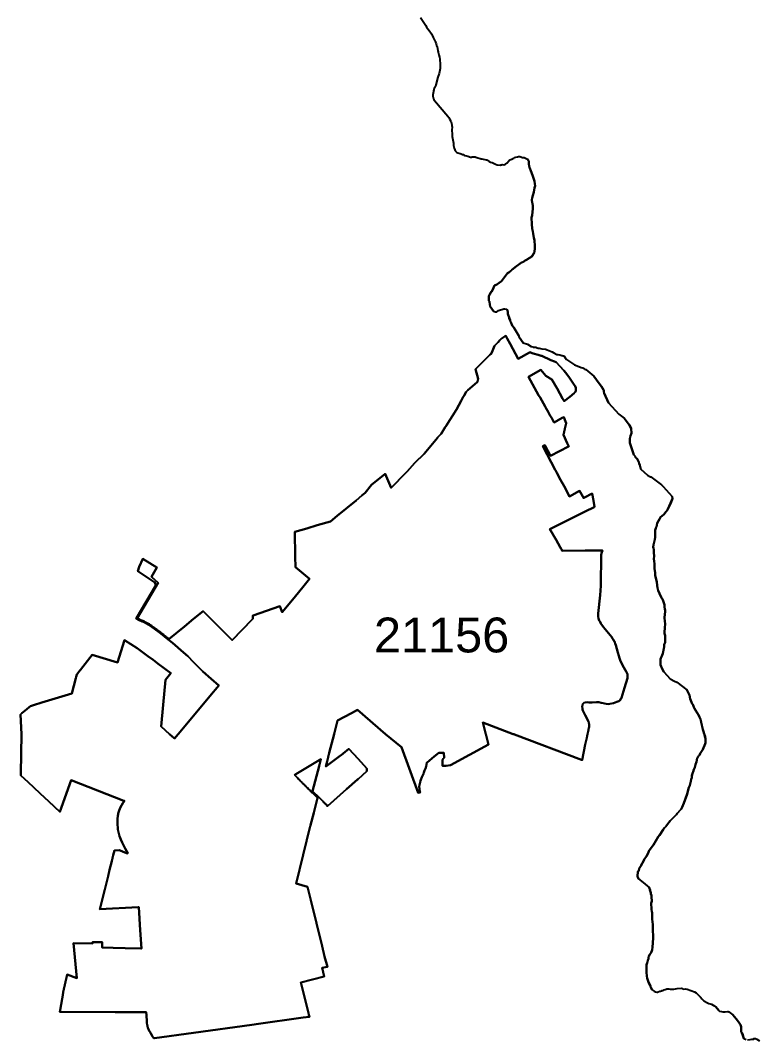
# Model space of a CAD drawing. Header units: inches. Extents: x 1341578 to 1502124, y 557203 to 748561.
# Drawn here: x 1477765 to 1489088, y 640071 to 655681 of the extents above; entities that cross this region are included whole.
import ezdxf
from ezdxf.enums import TextEntityAlignment as Align

# ---------------------------------------------------------------- set-up
doc = ezdxf.new("R2010")
doc.units = ezdxf.units.IN
doc.header["$MEASUREMENT"] = 0
doc.layers.add('Zipcode', color=7, linetype='Continuous')
doc.layers.add('ZipcodeAnno', color=7, linetype='Continuous')
doc.styles.add('Arial', font='arial.ttf')

msp = doc.modelspace()

# ---------------------------------------------------------------- linework, layer by layer
at = {"layer": 'Zipcode'}
for points in [[(1483892, 655726), (1483973, 655602), (1483986, 655577), (1484026, 655526), (1484060, 655476), (1484070, 655453), (1484090, 655419), (1484114, 655368), (1484122, 655359), (1484124, 655348), (1484136, 655324), (1484141, 655298), (1484147, 655281), (1484157, 655216), (1484162, 655197), (1484166, 655194), (1484172, 655153), (1484183, 655119), (1484189, 655086), (1484190, 655065), (1484195, 655027), (1484197, 654979), (1484193, 654946), (1484178, 654867), (1484161, 654813), (1484130, 654692), (1484121, 654667), (1484102, 654636), (1484099, 654629), (1484097, 654618), (1484094, 654601), (1484093, 654590), (1484085, 654540), (1484084, 654538), (1484082, 654536), (1484083, 654520), (1484093, 654479), (1484098, 654468), (1484110, 654452), (1484313, 654214), (1484329, 654192), (1484338, 654171), (1484352, 654148), (1484355, 654140), (1484363, 654128), (1484371, 654109), (1484376, 654073), (1484377, 654043), (1484372, 654007), (1484375, 653988), (1484378, 653946), (1484378, 653900), (1484399, 653798), (1484401, 653766), (1484409, 653725), (1484420, 653698), (1484426, 653685), (1484448, 653657), (1484519, 653637), (1484538, 653628), (1484545, 653627), (1484565, 653618), (1484575, 653612), (1484597, 653608), (1484619, 653602), (1484659, 653587), (1484676, 653585), (1484679, 653588), (1484686, 653590), (1484731, 653591), (1484741, 653588), (1484757, 653580), (1484822, 653562), (1484834, 653561), (1484897, 653543), (1484914, 653543), (1484926, 653537), (1484946, 653522), (1484966, 653511), (1484992, 653506), (1485041, 653481), (1485070, 653471), (1485112, 653464), (1485126, 653470), (1485138, 653469), (1485147, 653473), (1485172, 653471), (1485196, 653481), (1485216, 653496), (1485254, 653533), (1485268, 653544), (1485288, 653553), (1485291, 653555), (1485305, 653562), (1485308, 653564), (1485321, 653570), (1485333, 653579), (1485353, 653586), (1485378, 653590), (1485397, 653596), (1485408, 653597), (1485416, 653595), (1485458, 653583), (1485481, 653580), (1485532, 653556), (1485551, 653525), (1485553, 653479), (1485564, 653429), (1485568, 653417), (1485585, 653379), (1485610, 653309), (1485640, 653216), (1485647, 653175), (1485648, 653147), (1485640, 653118), (1485631, 653049), (1485615, 652999), (1485611, 652981), (1485605, 652964), (1485599, 652934), (1485599, 652923), (1485605, 652899), (1485612, 652845), (1485613, 652801), (1485604, 652692), (1485596, 652662), (1485594, 652647), (1485596, 652636), (1485597, 652586), (1485601, 652558), (1485604, 652495), (1485612, 652448), (1485620, 652418), (1485631, 652350), (1485640, 652315), (1485647, 652224), (1485646, 652188), (1485642, 652142), (1485636, 652119), (1485599, 652063), (1485519, 652011), (1485497, 652004), (1485476, 651986), (1485461, 651977), (1485441, 651971), (1485418, 651957), (1485365, 651918), (1485292, 651860), (1485278, 651845), (1485245, 651818), (1485228, 651807), (1485134, 651688), (1485063, 651636), (1485026, 651620), (1484996, 651551), (1484978, 651521), (1484972, 651515), (1484955, 651488), (1484952, 651477), (1484942, 651456), (1484940, 651449), (1484942, 651433), (1484939, 651399), (1484941, 651388), (1484944, 651381), (1484945, 651381), (1484945, 651380), (1484949, 651377), (1484952, 651371), (1484956, 651327), (1484961, 651300), (1485013, 651227), (1485013, 651227), (1485013, 651227), (1485042, 651218), (1485061, 651218), (1485089, 651235), (1485171, 651261), (1485182, 651262), (1485208, 651260), (1485227, 651243), (1485232, 651207), (1485231, 651187), (1485239, 651158), (1485245, 651144), (1485254, 651115), (1485267, 651088), (1485274, 651063), (1485282, 651049), (1485300, 651006), (1485324, 650977), (1485352, 650924), (1485400, 650847), (1485407, 650830), (1485464, 650743), (1485464, 650743), (1485464, 650742), (1485530, 650720), (1485591, 650686), (1485616, 650681), (1485620, 650678), (1485638, 650674), (1485658, 650674), (1485682, 650668), (1485698, 650660), (1485705, 650659), (1485709, 650661), (1485752, 650651), (1485808, 650646), (1485822, 650642), (1485828, 650637), (1485836, 650635), (1485911, 650604), (1485936, 650588), (1485980, 650565), (1485999, 650563), (1486024, 650561), (1486030, 650559), (1486056, 650550), (1486063, 650548), (1486078, 650543), (1486082, 650542), (1486084, 650541), (1486101, 650532), (1486111, 650515), (1486130, 650488), (1486130, 650488), (1486130, 650488), (1486254, 650407), (1486318, 650379), (1486357, 650367), (1486380, 650357), (1486401, 650348), (1486413, 650341), (1486426, 650333), (1486546, 650230), (1486628, 650118), (1486664, 650072), (1486695, 650025), (1486703, 650010), (1486703, 649993), (1486706, 649973), (1486774, 649823), (1486775, 649823), (1486775, 649823), (1486931, 649651), (1487013, 649591), (1487092, 649486), (1487118, 649429), (1487124, 649357), (1487111, 649319), (1487098, 649278), (1487098, 649210), (1487154, 649043), (1487157, 649037), (1487163, 649028), (1487163, 649027), (1487181, 649007), (1487188, 648986), (1487194, 648979), (1487194, 648979), (1487194, 648979), (1487210, 648965), (1487237, 648913), (1487242, 648893), (1487253, 648869), (1487269, 648807), (1487269, 648807), (1487269, 648807), (1487371, 648716), (1487406, 648694), (1487411, 648691), (1487419, 648691), (1487584, 648566), (1487609, 648544), (1487750, 648390), (1487752, 648357), (1487725, 648286), (1487677, 648184), (1487669, 648171), (1487656, 648158), (1487620, 648112), (1487572, 648072), (1487552, 648043), (1487537, 648016), (1487520, 647980), (1487511, 647952), (1487507, 647925), (1487498, 647910), (1487496, 647902), (1487490, 647874), (1487486, 647827), (1487488, 647808), (1487486, 647764), (1487482, 647731), (1487474, 647689), (1487464, 647650), (1487459, 647613), (1487463, 647596), (1487465, 647578), (1487465, 647531), (1487472, 647476), (1487470, 647432), (1487471, 647400), (1487476, 647360), (1487480, 647330), (1487479, 647287), (1487488, 647219), (1487488, 647181), (1487511, 647083), (1487517, 647025), (1487526, 646988), (1487534, 646947), (1487552, 646901), (1487581, 646845), (1487602, 646816), (1487605, 646808), (1487625, 646745), (1487629, 646728), (1487633, 646698), (1487635, 646665), (1487640, 646648), (1487641, 646628), (1487637, 646581), (1487632, 646537), (1487635, 646476), (1487642, 646446), (1487642, 646418), (1487636, 646398), (1487636, 646358), (1487633, 646330), (1487633, 646309), (1487633, 646292), (1487643, 646258), (1487643, 646187), (1487640, 646174), (1487639, 646153), (1487627, 646121), (1487627, 646085), (1487622, 646061), (1487603, 645984), (1487583, 645932), (1487576, 645914), (1487571, 645896), (1487570, 645829), (1487571, 645811), (1487594, 645748), (1487620, 645703), (1487620, 645703), (1487620, 645703), (1487719, 645595), (1487783, 645562), (1487818, 645543), (1487971, 645426), (1488008, 645355), (1488012, 645345), (1488022, 645292), (1488032, 645263), (1488057, 645214), (1488064, 645203), (1488068, 645191), (1488082, 645163), (1488087, 645150), (1488092, 645140), (1488107, 645116), (1488132, 645075), (1488156, 645034), (1488166, 645009), (1488180, 644979), (1488189, 644959), (1488193, 644935), (1488219, 644820), (1488230, 644791), (1488239, 644754), (1488251, 644713), (1488258, 644682), (1488259, 644662), (1488257, 644614), (1488255, 644600), (1488219, 644516), (1488212, 644505), (1488206, 644499), (1488178, 644453), (1488168, 644428), (1488153, 644413), (1488139, 644397), (1488133, 644379), (1488123, 644323), (1488105, 644282), (1488095, 644237), (1488081, 644210), (1488071, 644170), (1488067, 644161), (1488051, 644114), (1488047, 644082), (1488042, 644069), (1488039, 644066), (1488037, 644054), (1488036, 644030), (1488021, 643965), (1488004, 643932), (1487979, 643833), (1487928, 643693), (1487900, 643631), (1487884, 643600), (1487877, 643590), (1487825, 643533), (1487814, 643517), (1487781, 643481), (1487717, 643422), (1487696, 643397), (1487650, 643335), (1487629, 643313), (1487609, 643287), (1487556, 643200), (1487536, 643176), (1487463, 643054), (1487394, 642966), (1487389, 642956), (1487387, 642944), (1487370, 642907), (1487356, 642882), (1487319, 642828), (1487305, 642796), (1487280, 642755), (1487272, 642737), (1487244, 642691), (1487236, 642659), (1487227, 642651), (1487221, 642637), (1487216, 642581), (1487217, 642568), (1487220, 642557), (1487231, 642535), (1487231, 642535), (1487232, 642535), (1487306, 642478), (1487395, 642398), (1487402, 642385), (1487408, 642363), (1487410, 642350), (1487420, 642317), (1487421, 642305), (1487432, 642277), (1487434, 642256), (1487435, 642192), (1487428, 642161), (1487432, 642071), (1487437, 642030), (1487443, 642019), (1487442, 641972), (1487444, 641907), (1487446, 641885), (1487446, 641870), (1487451, 641841), (1487453, 641821), (1487450, 641761), (1487451, 641728), (1487457, 641673), (1487457, 641626), (1487449, 641489), (1487442, 641446), (1487437, 641429), (1487426, 641407), (1487404, 641374), (1487393, 641350), (1487386, 641327), (1487387, 641322), (1487385, 641306), (1487378, 641287), (1487368, 641256), (1487366, 641252), (1487364, 641248), (1487355, 641217), (1487353, 641196), (1487356, 641126), (1487354, 641106), (1487359, 641040), (1487364, 641010), (1487386, 640952), (1487398, 640923), (1487417, 640890), (1487422, 640869), (1487443, 640832), (1487443, 640832), (1487443, 640831), (1487474, 640813), (1487495, 640804), (1487514, 640799), (1487524, 640798), (1487534, 640801), (1487561, 640813), (1487569, 640815), (1487569, 640815), (1487583, 640817), (1487584, 640818), (1487584, 640818), (1487592, 640821), (1487608, 640823), (1487624, 640831), (1487625, 640831), (1487655, 640845), (1487668, 640849), (1487698, 640846), (1487699, 640846), (1487718, 640844), (1487768, 640841), (1487776, 640844), (1487827, 640856), (1487891, 640857), (1487907, 640855), (1487911, 640846), (1487911, 640846), (1487911, 640846), (1487915, 640845), (1487955, 640846), (1487976, 640843), (1488033, 640825), (1488089, 640803), (1488115, 640788), (1488127, 640778), (1488153, 640751), (1488153, 640751), (1488158, 640745), (1488203, 640696), (1488205, 640694), (1488205, 640694), (1488214, 640685), (1488214, 640684), (1488231, 640666), (1488288, 640636), (1488312, 640624), (1488331, 640620), (1488351, 640613), (1488403, 640584), (1488419, 640572), (1488462, 640517), (1488462, 640517), (1488462, 640517), (1488473, 640508), (1488505, 640499), (1488525, 640496), (1488545, 640497), (1488557, 640498), (1488558, 640498), (1488595, 640502), (1488603, 640501), (1488606, 640501), (1488615, 640498), (1488677, 640450), (1488727, 640388), (1488762, 640343), (1488794, 640297), (1488807, 640269), (1488806, 640231), (1488804, 640213), (1488806, 640198), (1488807, 640192), (1488813, 640174), (1488828, 640150), (1488847, 640087), (1488847, 640087), (1488847, 640087), (1488884, 640070)], [(1488900, 640069), (1488941, 640074), (1488971, 640080), (1488994, 640080), (1489000, 640080), (1489000, 640087), (1489016, 640088), (1489025, 640090), (1489045, 640076), (1489088, 640054)]]:
    msp.add_lwpolyline(points, dxfattribs=at)
for points in [[(1484939, 651399), (1484941, 651388), (1484945, 651381), (1484944, 651381), (1484941, 651388), (1484939, 651399), (1484942, 651433), (1484940, 651449), (1484942, 651456), (1484952, 651477), (1484955, 651488), (1484972, 651515), (1484978, 651521), (1484996, 651551), (1485026, 651620), (1485063, 651636), (1485134, 651688), (1485228, 651807), (1485245, 651818), (1485278, 651845), (1485292, 651860), (1485365, 651918), (1485418, 651957), (1485441, 651971), (1485461, 651977), (1485476, 651986), (1485497, 652004), (1485519, 652011), (1485599, 652063), (1485636, 652119), (1485642, 652142), (1485646, 652188), (1485647, 652224), (1485640, 652315), (1485631, 652350), (1485620, 652418), (1485612, 652448), (1485604, 652495), (1485601, 652558), (1485597, 652586), (1485596, 652636), (1485594, 652647), (1485596, 652662), (1485604, 652692), (1485613, 652801), (1485612, 652845), (1485605, 652899), (1485599, 652923), (1485599, 652934), (1485605, 652964), (1485611, 652981), (1485615, 652999), (1485631, 653049), (1485640, 653118), (1485648, 653147), (1485647, 653175), (1485640, 653216), (1485610, 653309), (1485585, 653379), (1485568, 653417), (1485564, 653429), (1485553, 653479), (1485551, 653525), (1485532, 653556), (1485532, 653556), (1485551, 653524), (1485553, 653478), (1485565, 653428), (1485568, 653417), (1485585, 653379), (1485611, 653309), (1485640, 653216), (1485647, 653174), (1485648, 653147), (1485641, 653117), (1485631, 653049), (1485615, 652999), (1485611, 652980), (1485605, 652963), (1485599, 652934), (1485599, 652923), (1485605, 652899), (1485612, 652845), (1485613, 652800), (1485604, 652692), (1485596, 652662), (1485594, 652647), (1485596, 652636), (1485598, 652585), (1485601, 652558), (1485604, 652495), (1485613, 652447), (1485621, 652418), (1485631, 652349), (1485641, 652315), (1485647, 652223), (1485646, 652188), (1485642, 652142), (1485636, 652119), (1485600, 652063), (1485519, 652011), (1485498, 652004), (1485476, 651985), (1485461, 651977), (1485442, 651970), (1485418, 651957), (1485365, 651918), (1485293, 651860), (1485278, 651845), (1485245, 651817), (1485228, 651806), (1485134, 651688), (1485063, 651636), (1485026, 651620), (1484996, 651551), (1484979, 651521), (1484972, 651515), (1484955, 651488), (1484952, 651476), (1484942, 651456), (1484941, 651449), (1484942, 651433)], [(1484957, 651327), (1484961, 651299), (1485013, 651227), (1485013, 651227), (1484961, 651300), (1484956, 651327), (1484952, 651371), (1484949, 651377), (1484949, 651377), (1484953, 651371)], [(1485400, 650847), (1485407, 650829), (1485464, 650743), (1485464, 650743), (1485407, 650830), (1485400, 650847), (1485352, 650924), (1485324, 650977), (1485300, 651006), (1485282, 651049), (1485274, 651063), (1485267, 651088), (1485254, 651115), (1485245, 651144), (1485239, 651158), (1485231, 651187), (1485232, 651207), (1485227, 651243), (1485227, 651243), (1485232, 651207), (1485231, 651187), (1485239, 651158), (1485245, 651144), (1485255, 651115), (1485267, 651088), (1485274, 651063), (1485282, 651049), (1485300, 651006), (1485324, 650977), (1485352, 650924)], [(1485267, 650726), (1485222, 650807), (1485199, 650848), (1485199, 650848), (1485189, 650842), (1485130, 650805), (1485109, 650782), (1485081, 650753), (1485028, 650696), (1485027, 650694), (1484996, 650622), (1484976, 650574), (1484957, 650556), (1484907, 650507), (1484746, 650351), (1484734, 650338), (1484778, 650190), (1484766, 650152), (1484764, 650142), (1484619, 650015), (1484591, 649990), (1484561, 649936), (1484544, 649905), (1484516, 649854), (1484444, 649723), (1484287, 649470), (1484282, 649463), (1484273, 649449), (1484212, 649349), (1484156, 649290), (1484153, 649287), (1483948, 649040), (1483809, 648905), (1483809, 648905), (1483690, 648772), (1483690, 648772), (1483669, 648751), (1483579, 648658), (1483534, 648612), (1483446, 648521), (1483352, 648737), (1483145, 648570), (1483045, 648445), (1483044, 648444), (1482995, 648403), (1482906, 648330), (1482618, 648093), (1482514, 648007), (1482313, 647948), (1482153, 647901), (1481968, 647847), (1481976, 647470), (1481980, 647307), (1482196, 647127), (1482090, 646998), (1481978, 646862), (1481857, 646715), (1481777, 646617), (1481737, 646710), (1481332, 646567), (1481324, 646564), (1481324, 646538), (1481325, 646515), (1481317, 646507), (1481009, 646186), (1480943, 646253), (1480566, 646635), (1480418, 646514), (1480278, 646400), (1480040, 646206), (1480032, 646212), (1480018, 646225), (1480005, 646235), (1479992, 646245), (1479980, 646255), (1479967, 646265), (1479955, 646275), (1479942, 646285), (1479929, 646295), (1479914, 646306), (1479899, 646318), (1479883, 646329), (1479868, 646341), (1479854, 646352), (1479840, 646363), (1479826, 646374), (1479815, 646382), (1479810, 646385), (1479794, 646395), (1479778, 646406), (1479766, 646415), (1479754, 646423), (1479741, 646431), (1479729, 646438), (1479717, 646444), (1479705, 646451), (1479688, 646460), (1479671, 646468), (1479654, 646477), (1479640, 646483), (1479626, 646490), (1479612, 646496), (1479601, 646501), (1479598, 646502), (1479592, 646506), (1479583, 646509), (1479555, 646522), (1479875, 647066), (1479774, 647159), (1479854, 647299), (1479642, 647434), (1479585, 647310), (1479566, 647246), (1479825, 647071), (1479838, 647033), (1479542, 646528), (1479537, 646519), (1479575, 646501), (1479633, 646475), (1479651, 646467), (1479734, 646422), (1479820, 646364), (1479915, 646292), (1480030, 646198), (1480093, 646148), (1480263, 646002), (1480329, 645942), (1480418, 645852), (1480561, 645710), (1480688, 645594), (1480807, 645494), (1480669, 645331), (1480418, 645030), (1480184, 644751), (1480128, 644681), (1480120, 644688), (1480050, 644751), (1479921, 644868), (1479952, 645199), (1479987, 645582), (1480072, 645685), (1480070, 645685), (1479877, 645827), (1479799, 645885), (1479716, 645945), (1479555, 646064), (1479360, 646188), (1479253, 645848), (1478866, 645963), (1478688, 645736), (1478657, 645698), (1478653, 645693), (1478649, 645688), (1478630, 645663), (1478620, 645626), (1478614, 645604), (1478551, 645372), (1478096, 645232), (1477968, 645193), (1477920, 645178), (1477901, 645162), (1477863, 645130), (1477788, 645068), (1477765, 645049), (1477781, 644751), (1477773, 644144), (1477773, 644116), (1477884, 644012), (1477970, 643933), (1477972, 643931), (1478067, 643842), (1478199, 643720), (1478370, 643560), (1478370, 643560), (1478545, 644043), (1479349, 643730), (1479359, 643727), (1479334, 643690), (1479301, 643632), (1479290, 643605), (1479279, 643578), (1479265, 643533), (1479261, 643519), (1479258, 643505), (1479251, 643448), (1479251, 643420), (1479251, 643392), (1479259, 643287), (1479285, 643185), (1479294, 643161), (1479303, 643137), (1479323, 643088), (1479369, 642998), (1479412, 642928), (1479404, 642922), (1479341, 642948), (1479285, 642972), (1479205, 642968), (1479187, 642894), (1479165, 642805), (1479132, 642672), (1479108, 642573), (1479083, 642471), (1479058, 642369), (1478984, 642070), (1479567, 642098), (1479572, 642099), (1479577, 642099), (1479600, 641748), (1479620, 641464), (1479614, 641464), (1479609, 641465), (1479368, 641471), (1479188, 641476), (1479020, 641481), (1479020, 641561), (1478869, 641563), (1478869, 641557), (1478869, 641544), (1478581, 641549), (1478629, 641014), (1478484, 641066), (1478423, 640796), (1478413, 640751), (1478403, 640693), (1478374, 640522), (1478368, 640496), (1479218, 640492), (1479683, 640489), (1479693, 640489), (1479696, 640444), (1479700, 640350), (1479702, 640323), (1479705, 640300), (1479710, 640276), (1479718, 640252), (1479727, 640229), (1479739, 640205), (1479751, 640183), (1479764, 640162), (1479777, 640141), (1479791, 640119), (1479805, 640098), (1479807, 640094), (1479819, 640095), (1480418, 640175), (1481312, 640299), (1481344, 640303), (1481376, 640308), (1482099, 640408), (1482191, 640420), (1482184, 640452), (1482176, 640483), (1482059, 640947), (1482417, 641037), (1482388, 641172), (1482464, 641183), (1482469, 641184), (1482425, 641345), (1482386, 641503), (1482214, 642206), (1482163, 642413), (1482163, 642413), (1482162, 642412), (1481989, 642464), (1482206, 643339), (1482208, 643347), (1482208, 643347), (1482208, 643351), (1482209, 643353), (1482259, 643544), (1482318, 643773), (1482317, 643774), (1482314, 643776), (1482307, 643783), (1482304, 643786), (1482235, 643853), (1482233, 643856), (1482225, 643863), (1482215, 643873), (1482204, 643884), (1482198, 643890), (1482197, 643890), (1482192, 643896), (1482180, 643908), (1482167, 643920), (1482163, 643924), (1482157, 643930), (1482154, 643932), (1482142, 643944), (1482141, 643946), (1482129, 643957), (1482127, 643959), (1482115, 643970), (1482115, 643970), (1482115, 643971), (1482091, 643994), (1482080, 644006), (1482079, 644007), (1482070, 644016), (1482051, 644035), (1482045, 644042), (1482035, 644052), (1482034, 644053), (1482022, 644065), (1482010, 644078), (1481998, 644091), (1481998, 644091), (1481997, 644092), (1481990, 644099), (1481986, 644104), (1481973, 644117), (1481968, 644122), (1481975, 644130), (1481982, 644137), (1482369, 644367), (1482340, 644259), (1482241, 643876), (1482247, 643870), (1482272, 643846), (1482319, 643800), (1482324, 643795), (1482329, 643790), (1482342, 643778), (1482355, 643765), (1482367, 643752), (1482380, 643740), (1482392, 643728), (1482403, 643716), (1482414, 643704), (1482426, 643693), (1482432, 643686), (1482439, 643680), (1482445, 643674), (1482447, 643672), (1482467, 643646), (1482761, 643906), (1482929, 644055), (1482937, 644061), (1483071, 644180), (1483073, 644222), (1482939, 644369), (1482798, 644525), (1482708, 644451), (1482706, 644449), (1482625, 644390), (1482443, 644256), (1482463, 644331), (1482496, 644462), (1482571, 644751), (1482620, 644960), (1482836, 645072), (1482927, 645119), (1483358, 644751), (1483605, 644548), (1483856, 643851), (1483875, 643854), (1483882, 643855), (1483887, 643856), (1483879, 643892), (1483876, 643909), (1483876, 643911), (1483875, 643946), (1483877, 643970), (1483888, 644014), (1483894, 644033), (1483900, 644051), (1483916, 644088), (1483930, 644120), (1483938, 644142), (1483946, 644164), (1483956, 644190), (1483974, 644233), (1483977, 644242), (1483979, 644252), (1483980, 644255), (1483993, 644317), (1483995, 644317), (1483998, 644316), (1484105, 644405), (1484175, 644461), (1484213, 644461), (1484252, 644461), (1484254, 644384), (1484241, 644370), (1484229, 644356), (1484233, 644263), (1484251, 644264), (1484287, 644266), (1484354, 644275), (1484937, 644592), (1484895, 644751), (1484849, 644926), (1485313, 644751), (1485322, 644747), (1485331, 644744), (1486362, 644356), (1486365, 644355), (1486368, 644353), (1486418, 644590), (1486422, 644609), (1486422, 644609), (1486426, 644629), (1486441, 644695), (1486446, 644723), (1486446, 644723), (1486452, 644751), (1486461, 644791), (1486474, 644845), (1486475, 644856), (1486476, 644866), (1486477, 644899), (1486474, 644922), (1486467, 644943), (1486418, 645041), (1486382, 645113), (1486377, 645128), (1486373, 645143), (1486371, 645173), (1486373, 645192), (1486381, 645211), (1486395, 645227), (1486418, 645236), (1486448, 645238), (1486470, 645236), (1486489, 645235), (1486521, 645236), (1486587, 645238), (1486623, 645237), (1486663, 645231), (1486690, 645223), (1486714, 645216), (1486736, 645211), (1486767, 645209), (1486792, 645212), (1486848, 645225), (1486900, 645242), (1486929, 645255), (1486945, 645267), (1486962, 645289), (1486966, 645297), (1486971, 645306), (1487019, 645456), (1487063, 645608), (1487064, 645621), (1487064, 645635), (1487062, 645666), (1487055, 645688), (1487045, 645708), (1486995, 645793), (1486954, 645884), (1486943, 645915), (1486933, 645946), (1486917, 646002), (1486887, 646110), (1486877, 646135), (1486877, 646135), (1486868, 646159), (1486847, 646197), (1486835, 646215), (1486823, 646232), (1486698, 646387), (1486657, 646446), (1486644, 646467), (1486632, 646491), (1486622, 646518), (1486615, 646552), (1486614, 646571), (1486615, 646596), (1486646, 646879), (1486657, 647022), (1486663, 647502), (1486665, 647513), (1486667, 647523), (1486671, 647534), (1486676, 647548), (1486683, 647562), (1486673, 647562), (1486418, 647561), (1486066, 647559), (1486058, 647574), (1486050, 647587), (1486035, 647614), (1485970, 647725), (1485877, 647887), (1486408, 648153), (1486411, 648155), (1486418, 648158), (1486554, 648227), (1486557, 648228), (1486560, 648230), (1486541, 648328), (1486522, 648434), (1486518, 648432), (1486514, 648430), (1486418, 648379), (1486405, 648371), (1486393, 648362), (1486330, 648475), (1486176, 648389), (1486157, 648425), (1486139, 648460), (1486092, 648547), (1486040, 648645), (1485983, 648751), (1485966, 648783), (1485966, 648783), (1485958, 648799), (1485774, 649152), (1485769, 649161), (1485799, 649176), (1485803, 649167), (1485887, 649011), (1486024, 649083), (1486159, 649153), (1486162, 649155), (1486166, 649157), (1486138, 649207), (1486083, 649335), (1486105, 649424), (1486127, 649513), (1486117, 649536), (1486087, 649605), (1486063, 649593), (1485940, 649523), (1485937, 649528), (1485922, 649556), (1485920, 649559), (1485909, 649577), (1485903, 649589), (1485877, 649636), (1485854, 649676), (1485843, 649696), (1485820, 649737), (1485803, 649766), (1485726, 649904), (1485726, 649904), (1485703, 649943), (1485546, 650223), (1485737, 650330), (1485814, 650237), (1485906, 650181), (1485985, 650041), (1486071, 649888), (1486078, 649876), (1486087, 649861), (1486094, 649848), (1486181, 649913), (1486249, 649969), (1486264, 649989), (1486273, 650009), (1486275, 650031), (1486272, 650053), (1486264, 650077), (1486249, 650100), (1486216, 650147), (1486175, 650206), (1486120, 650281), (1486088, 650321), (1486029, 650387), (1485970, 650445), (1485946, 650458), (1485892, 650479), (1485750, 650543), (1485744, 650545), (1485696, 650559), (1485620, 650579), (1485578, 650594), (1485569, 650597), (1485561, 650593), (1485391, 650497)], [(1485267, 650726), (1485391, 650497), (1485561, 650593), (1485569, 650597), (1485578, 650594), (1485620, 650579), (1485696, 650559), (1485744, 650545), (1485750, 650543), (1485892, 650479), (1485946, 650458), (1485970, 650445), (1486029, 650387), (1486088, 650321), (1486120, 650281), (1486175, 650206), (1486216, 650147), (1486249, 650100), (1486264, 650077), (1486272, 650053), (1486275, 650031), (1486273, 650009), (1486264, 649989), (1486249, 649969), (1486181, 649913), (1486094, 649848), (1486087, 649861), (1486078, 649876), (1486071, 649888), (1485985, 650041), (1485906, 650181), (1485814, 650237), (1485737, 650330), (1485546, 650223), (1485703, 649943), (1485726, 649904), (1485726, 649904), (1485803, 649766), (1485820, 649737), (1485843, 649696), (1485854, 649676), (1485877, 649636), (1485903, 649589), (1485909, 649577), (1485920, 649559), (1485922, 649556), (1485937, 649528), (1485940, 649523), (1486063, 649593), (1486087, 649605), (1486117, 649536), (1486127, 649513), (1486105, 649424), (1486083, 649335), (1486138, 649207), (1486166, 649157), (1486162, 649155), (1486159, 649153), (1486024, 649083), (1485887, 649011), (1485803, 649167), (1485799, 649176), (1485769, 649161), (1485774, 649152), (1485958, 648799), (1485966, 648783), (1485966, 648783), (1485983, 648751), (1486040, 648645), (1486092, 648547), (1486139, 648460), (1486157, 648425), (1486176, 648389), (1486330, 648475), (1486393, 648362), (1486405, 648371), (1486418, 648379), (1486514, 648430), (1486518, 648432), (1486522, 648434), (1486541, 648328), (1486560, 648230), (1486557, 648228), (1486554, 648227), (1486418, 648158), (1486411, 648155), (1486408, 648153), (1485877, 647887), (1485970, 647725), (1486035, 647614), (1486050, 647587), (1486058, 647574), (1486066, 647559), (1486418, 647561), (1486673, 647562), (1486683, 647562), (1486676, 647548), (1486671, 647534), (1486667, 647523), (1486665, 647513), (1486663, 647502), (1486657, 647022), (1486646, 646879), (1486615, 646596), (1486614, 646571), (1486615, 646552), (1486622, 646518), (1486632, 646491), (1486644, 646467), (1486657, 646446), (1486698, 646387), (1486823, 646232), (1486835, 646215), (1486847, 646197), (1486868, 646159), (1486877, 646135), (1486877, 646135), (1486887, 646110), (1486917, 646002), (1486933, 645946), (1486943, 645915), (1486954, 645884), (1486995, 645793), (1487045, 645708), (1487055, 645688), (1487062, 645666), (1487064, 645635), (1487064, 645621), (1487063, 645608), (1487019, 645456), (1486971, 645306), (1486966, 645297), (1486962, 645289), (1486945, 645267), (1486929, 645255), (1486900, 645242), (1486848, 645225), (1486792, 645212), (1486767, 645209), (1486736, 645211), (1486714, 645216), (1486690, 645223), (1486663, 645231), (1486623, 645237), (1486587, 645238), (1486521, 645236), (1486489, 645235), (1486470, 645236), (1486448, 645238), (1486418, 645236), (1486395, 645227), (1486381, 645211), (1486373, 645192), (1486371, 645173), (1486373, 645143), (1486377, 645128), (1486382, 645113), (1486418, 645041), (1486467, 644943), (1486474, 644922), (1486477, 644899), (1486476, 644866), (1486475, 644856), (1486474, 644845), (1486461, 644791), (1486452, 644751), (1486446, 644723), (1486446, 644723), (1486441, 644695), (1486426, 644629), (1486422, 644609), (1486422, 644609), (1486418, 644590), (1486368, 644353), (1486365, 644355), (1486362, 644356), (1485331, 644744), (1485322, 644747), (1485313, 644751), (1484849, 644926), (1484895, 644751), (1484937, 644592), (1484354, 644275), (1484287, 644266), (1484251, 644264), (1484233, 644263), (1484229, 644356), (1484241, 644370), (1484254, 644384), (1484252, 644461), (1484213, 644461), (1484175, 644461), (1484105, 644405), (1483998, 644316), (1483995, 644317), (1483993, 644317), (1483980, 644255), (1483979, 644252), (1483977, 644242), (1483974, 644233), (1483956, 644190), (1483946, 644164), (1483938, 644142), (1483930, 644120), (1483916, 644088), (1483900, 644051), (1483894, 644033), (1483888, 644014), (1483877, 643970), (1483875, 643946), (1483876, 643911), (1483876, 643909), (1483879, 643892), (1483887, 643856), (1483882, 643855), (1483875, 643854), (1483856, 643851), (1483605, 644548), (1483358, 644751), (1482927, 645119), (1482836, 645072), (1482620, 644960), (1482571, 644751), (1482496, 644462), (1482463, 644331), (1482443, 644256), (1482625, 644390), (1482706, 644449), (1482708, 644451), (1482798, 644525), (1482939, 644369), (1483073, 644222), (1483071, 644180), (1482937, 644061), (1482929, 644055), (1482761, 643906), (1482467, 643646), (1482447, 643672), (1482445, 643674), (1482439, 643680), (1482432, 643686), (1482426, 643693), (1482414, 643704), (1482403, 643716), (1482392, 643728), (1482380, 643740), (1482367, 643752), (1482355, 643765), (1482342, 643778), (1482329, 643790), (1482324, 643795), (1482319, 643800), (1482272, 643846), (1482247, 643870), (1482241, 643876), (1482340, 644259), (1482369, 644367), (1481982, 644137), (1481975, 644130), (1481968, 644122), (1481973, 644117), (1481986, 644104), (1481990, 644099), (1481997, 644092), (1481998, 644091), (1481998, 644091), (1482010, 644078), (1482022, 644065), (1482034, 644053), (1482035, 644052), (1482045, 644042), (1482051, 644035), (1482070, 644016), (1482079, 644007), (1482080, 644006), (1482091, 643994), (1482115, 643971), (1482115, 643970), (1482115, 643970), (1482127, 643959), (1482129, 643957), (1482141, 643946), (1482142, 643944), (1482154, 643932), (1482157, 643930), (1482163, 643924), (1482167, 643920), (1482180, 643908), (1482192, 643896), (1482197, 643890), (1482198, 643890), (1482204, 643884), (1482215, 643873), (1482225, 643863), (1482233, 643856), (1482235, 643853), (1482304, 643786), (1482307, 643783), (1482314, 643776), (1482317, 643774), (1482318, 643773), (1482259, 643544), (1482209, 643353), (1482208, 643351), (1482208, 643347), (1482208, 643347), (1482206, 643339), (1481989, 642464), (1482162, 642412), (1482163, 642413), (1482163, 642413), (1482214, 642206), (1482386, 641503), (1482425, 641345), (1482469, 641184), (1482464, 641183), (1482388, 641172), (1482417, 641037), (1482059, 640947), (1482176, 640483), (1482184, 640452), (1482191, 640420), (1482099, 640408), (1481376, 640308), (1481344, 640303), (1481312, 640299), (1480418, 640175), (1479819, 640095), (1479807, 640094), (1479805, 640098), (1479791, 640119), (1479777, 640141), (1479764, 640162), (1479751, 640183), (1479739, 640205), (1479727, 640229), (1479718, 640252), (1479710, 640276), (1479705, 640300), (1479702, 640323), (1479700, 640350), (1479696, 640444), (1479693, 640489), (1479683, 640489), (1479218, 640492), (1478368, 640496), (1478374, 640522), (1478403, 640693), (1478413, 640751), (1478423, 640796), (1478484, 641066), (1478629, 641014), (1478581, 641549), (1478869, 641544), (1478869, 641557), (1478869, 641563), (1479020, 641561), (1479020, 641481), (1479188, 641476), (1479368, 641471), (1479609, 641465), (1479614, 641464), (1479620, 641464), (1479600, 641748), (1479577, 642099), (1479572, 642099), (1479567, 642098), (1478984, 642070), (1479058, 642369), (1479083, 642471), (1479108, 642573), (1479132, 642672), (1479165, 642805), (1479187, 642894), (1479205, 642968), (1479285, 642972), (1479341, 642948), (1479404, 642922), (1479412, 642928), (1479369, 642998), (1479323, 643088), (1479303, 643137), (1479294, 643161), (1479285, 643185), (1479259, 643287), (1479251, 643392), (1479251, 643420), (1479251, 643448), (1479258, 643505), (1479261, 643519), (1479265, 643533), (1479279, 643578), (1479290, 643605), (1479301, 643632), (1479334, 643690), (1479359, 643727), (1479349, 643730), (1478545, 644043), (1478370, 643560), (1478370, 643560), (1478199, 643720), (1478067, 643842), (1477972, 643931), (1477970, 643933), (1477884, 644012), (1477773, 644116), (1477773, 644144), (1477781, 644751), (1477765, 645049), (1477788, 645068), (1477863, 645130), (1477901, 645162), (1477920, 645178), (1477968, 645193), (1478096, 645232), (1478551, 645372), (1478614, 645604), (1478620, 645626), (1478630, 645663), (1478649, 645688), (1478653, 645693), (1478657, 645698), (1478688, 645736), (1478866, 645963), (1479253, 645848), (1479360, 646188), (1479555, 646064), (1479716, 645945), (1479799, 645885), (1479877, 645827), (1480070, 645685), (1480072, 645685), (1479987, 645582), (1479952, 645199), (1479921, 644868), (1480050, 644751), (1480120, 644688), (1480128, 644681), (1480184, 644751), (1480418, 645030), (1480669, 645331), (1480807, 645494), (1480688, 645594), (1480561, 645710), (1480418, 645852), (1480329, 645942), (1480263, 646002), (1480093, 646148), (1480030, 646198), (1479915, 646292), (1479820, 646364), (1479734, 646422), (1479651, 646467), (1479633, 646475), (1479575, 646501), (1479537, 646519), (1479542, 646528), (1479838, 647033), (1479825, 647071), (1479566, 647246), (1479585, 647310), (1479642, 647434), (1479854, 647299), (1479774, 647159), (1479875, 647066), (1479555, 646522), (1479583, 646509), (1479592, 646506), (1479598, 646502), (1479601, 646501), (1479612, 646496), (1479626, 646490), (1479640, 646483), (1479654, 646477), (1479671, 646468), (1479688, 646460), (1479705, 646451), (1479717, 646444), (1479729, 646438), (1479741, 646431), (1479754, 646423), (1479766, 646415), (1479778, 646406), (1479794, 646395), (1479810, 646385), (1479815, 646382), (1479826, 646374), (1479840, 646363), (1479854, 646352), (1479868, 646341), (1479883, 646329), (1479899, 646318), (1479914, 646306), (1479929, 646295), (1479942, 646285), (1479955, 646275), (1479967, 646265), (1479980, 646255), (1479992, 646245), (1480005, 646235), (1480018, 646225), (1480032, 646212), (1480040, 646206), (1480278, 646400), (1480418, 646514), (1480566, 646635), (1480943, 646253), (1481009, 646186), (1481317, 646507), (1481325, 646515), (1481324, 646538), (1481324, 646564), (1481332, 646567), (1481737, 646710), (1481777, 646617), (1481857, 646715), (1481978, 646862), (1482090, 646998), (1482196, 647127), (1481980, 647307), (1481976, 647470), (1481968, 647847), (1482153, 647901), (1482313, 647948), (1482514, 648007), (1482618, 648093), (1482906, 648330), (1482995, 648403), (1483044, 648444), (1483045, 648445), (1483145, 648570), (1483352, 648737), (1483446, 648521), (1483534, 648612), (1483579, 648658), (1483669, 648751), (1483690, 648772), (1483690, 648772), (1483809, 648905), (1483809, 648905), (1483948, 649040), (1484153, 649287), (1484156, 649290), (1484212, 649349), (1484273, 649449), (1484282, 649463), (1484287, 649470), (1484444, 649723), (1484516, 649854), (1484544, 649905), (1484561, 649936), (1484591, 649990), (1484619, 650015), (1484764, 650142), (1484766, 650152), (1484778, 650190), (1484734, 650338), (1484746, 650351), (1484907, 650507), (1484957, 650556), (1484976, 650574), (1484996, 650622), (1485027, 650694), (1485028, 650696), (1485081, 650753), (1485109, 650782), (1485130, 650805), (1485189, 650842), (1485199, 650848), (1485199, 650848), (1485222, 650807)], [(1486101, 650532), (1486111, 650515), (1486130, 650488), (1486130, 650488), (1486111, 650515), (1486101, 650532)], [(1486703, 649993), (1486706, 649973), (1486775, 649823), (1486774, 649823), (1486706, 649973), (1486703, 649993), (1486703, 650010), (1486695, 650025), (1486664, 650072), (1486628, 650118), (1486546, 650230), (1486547, 650230), (1486629, 650118), (1486664, 650072), (1486695, 650025), (1486703, 650010)], [(1487154, 649043), (1487158, 649037), (1487163, 649027), (1487163, 649028), (1487157, 649037), (1487154, 649043), (1487098, 649210), (1487098, 649278), (1487111, 649319), (1487124, 649357), (1487118, 649429), (1487092, 649486), (1487013, 649591), (1487013, 649591), (1487093, 649485), (1487118, 649428), (1487125, 649357), (1487111, 649319), (1487099, 649278), (1487098, 649210)], [(1487181, 649006), (1487188, 648986), (1487194, 648979), (1487194, 648979), (1487188, 648986), (1487181, 649007)], [(1487243, 648893), (1487253, 648869), (1487269, 648807), (1487269, 648807), (1487253, 648869), (1487242, 648893), (1487237, 648913), (1487210, 648965), (1487210, 648965), (1487238, 648913)], [(1487571, 645810), (1487594, 645748), (1487620, 645703), (1487620, 645703), (1487594, 645748), (1487571, 645811), (1487570, 645829), (1487571, 645896), (1487576, 645914), (1487583, 645932), (1487603, 645984), (1487622, 646061), (1487627, 646085), (1487627, 646121), (1487639, 646153), (1487640, 646174), (1487643, 646187), (1487643, 646258), (1487633, 646292), (1487633, 646309), (1487633, 646330), (1487636, 646358), (1487636, 646398), (1487642, 646418), (1487642, 646446), (1487635, 646476), (1487632, 646537), (1487637, 646581), (1487641, 646628), (1487640, 646648), (1487635, 646665), (1487633, 646698), (1487629, 646728), (1487625, 646745), (1487605, 646808), (1487602, 646816), (1487581, 646845), (1487552, 646901), (1487534, 646947), (1487526, 646988), (1487517, 647025), (1487511, 647083), (1487488, 647181), (1487488, 647219), (1487479, 647287), (1487480, 647330), (1487476, 647360), (1487471, 647400), (1487470, 647432), (1487472, 647476), (1487465, 647531), (1487465, 647578), (1487463, 647596), (1487459, 647613), (1487464, 647650), (1487474, 647689), (1487482, 647731), (1487486, 647764), (1487488, 647808), (1487486, 647827), (1487490, 647874), (1487496, 647902), (1487498, 647910), (1487507, 647925), (1487511, 647952), (1487520, 647980), (1487537, 648016), (1487552, 648043), (1487572, 648072), (1487620, 648112), (1487656, 648158), (1487669, 648171), (1487677, 648184), (1487725, 648286), (1487752, 648357), (1487750, 648390), (1487750, 648390), (1487753, 648357), (1487726, 648286), (1487677, 648184), (1487669, 648171), (1487657, 648158), (1487620, 648112), (1487572, 648072), (1487552, 648043), (1487537, 648016), (1487520, 647979), (1487512, 647952), (1487507, 647925), (1487498, 647910), (1487496, 647902), (1487490, 647873), (1487486, 647827), (1487488, 647808), (1487486, 647763), (1487482, 647731), (1487474, 647689), (1487464, 647650), (1487459, 647613), (1487463, 647596), (1487465, 647577), (1487465, 647531), (1487472, 647476), (1487470, 647432), (1487471, 647400), (1487476, 647360), (1487480, 647330), (1487479, 647287), (1487488, 647218), (1487488, 647181), (1487511, 647082), (1487517, 647024), (1487526, 646988), (1487534, 646947), (1487552, 646901), (1487582, 646844), (1487602, 646816), (1487606, 646808), (1487625, 646745), (1487629, 646728), (1487633, 646697), (1487635, 646665), (1487640, 646648), (1487641, 646628), (1487638, 646581), (1487632, 646536), (1487635, 646476), (1487642, 646446), (1487642, 646418), (1487636, 646398), (1487636, 646358), (1487633, 646330), (1487633, 646309), (1487633, 646291), (1487643, 646258), (1487643, 646187), (1487641, 646174), (1487639, 646153), (1487627, 646121), (1487627, 646084), (1487622, 646061), (1487603, 645984), (1487584, 645932), (1487576, 645913), (1487571, 645896), (1487570, 645829)], [(1487217, 642568), (1487220, 642557), (1487231, 642535), (1487231, 642535), (1487220, 642557), (1487217, 642568), (1487216, 642581), (1487221, 642637), (1487227, 642651), (1487236, 642659), (1487244, 642691), (1487272, 642737), (1487280, 642755), (1487305, 642796), (1487319, 642828), (1487356, 642882), (1487370, 642907), (1487387, 642944), (1487389, 642956), (1487394, 642966), (1487463, 643054), (1487536, 643176), (1487556, 643200), (1487609, 643287), (1487629, 643313), (1487650, 643335), (1487696, 643397), (1487717, 643422), (1487781, 643481), (1487814, 643517), (1487825, 643533), (1487877, 643590), (1487884, 643600), (1487900, 643631), (1487928, 643693), (1487979, 643833), (1488004, 643932), (1488021, 643965), (1488036, 644030), (1488037, 644054), (1488039, 644066), (1488042, 644069), (1488047, 644082), (1488051, 644114), (1488067, 644161), (1488071, 644170), (1488081, 644210), (1488095, 644237), (1488105, 644282), (1488123, 644323), (1488133, 644379), (1488139, 644397), (1488153, 644413), (1488168, 644428), (1488178, 644453), (1488206, 644499), (1488212, 644505), (1488219, 644516), (1488255, 644600), (1488257, 644614), (1488259, 644662), (1488258, 644682), (1488251, 644713), (1488239, 644754), (1488230, 644791), (1488219, 644820), (1488193, 644935), (1488189, 644959), (1488180, 644979), (1488166, 645009), (1488156, 645034), (1488132, 645075), (1488107, 645116), (1488092, 645140), (1488087, 645150), (1488082, 645163), (1488068, 645191), (1488064, 645203), (1488057, 645214), (1488032, 645263), (1488022, 645292), (1488012, 645345), (1488008, 645355), (1487971, 645426), (1487971, 645426), (1488008, 645355), (1488012, 645345), (1488022, 645292), (1488032, 645263), (1488057, 645214), (1488065, 645203), (1488068, 645191), (1488082, 645163), (1488087, 645150), (1488092, 645140), (1488108, 645116), (1488132, 645074), (1488156, 645033), (1488166, 645008), (1488181, 644979), (1488189, 644959), (1488193, 644935), (1488219, 644820), (1488230, 644790), (1488239, 644754), (1488252, 644713), (1488258, 644681), (1488259, 644662), (1488258, 644614), (1488256, 644600), (1488219, 644516), (1488212, 644505), (1488206, 644499), (1488178, 644453), (1488168, 644427), (1488153, 644412), (1488139, 644397), (1488133, 644379), (1488123, 644323), (1488105, 644282), (1488096, 644237), (1488082, 644209), (1488071, 644170), (1488067, 644161), (1488051, 644113), (1488047, 644082), (1488043, 644068), (1488039, 644066), (1488037, 644053), (1488036, 644030), (1488021, 643965), (1488005, 643932), (1487979, 643832), (1487928, 643692), (1487900, 643630), (1487884, 643600), (1487877, 643589), (1487825, 643533), (1487814, 643517), (1487781, 643481), (1487717, 643422), (1487696, 643397), (1487650, 643335), (1487629, 643313), (1487609, 643286), (1487556, 643199), (1487536, 643176), (1487463, 643054), (1487394, 642966), (1487389, 642956), (1487387, 642944), (1487370, 642907), (1487356, 642882), (1487319, 642827), (1487305, 642796), (1487281, 642755), (1487272, 642737), (1487244, 642690), (1487236, 642658), (1487227, 642650), (1487221, 642636), (1487216, 642581)], [(1487417, 640890), (1487422, 640869), (1487443, 640832), (1487443, 640832), (1487422, 640869), (1487417, 640890), (1487398, 640923), (1487386, 640952), (1487364, 641010), (1487359, 641040), (1487354, 641106), (1487356, 641126), (1487353, 641196), (1487355, 641217), (1487364, 641248), (1487366, 641252), (1487368, 641256), (1487378, 641287), (1487385, 641306), (1487387, 641322), (1487386, 641327), (1487393, 641350), (1487404, 641374), (1487426, 641407), (1487437, 641429), (1487442, 641446), (1487449, 641489), (1487457, 641626), (1487457, 641673), (1487451, 641728), (1487450, 641761), (1487453, 641821), (1487451, 641841), (1487446, 641870), (1487446, 641885), (1487444, 641907), (1487442, 641972), (1487443, 642019), (1487437, 642030), (1487432, 642071), (1487428, 642161), (1487435, 642192), (1487434, 642256), (1487432, 642277), (1487421, 642305), (1487420, 642317), (1487410, 642350), (1487408, 642363), (1487402, 642385), (1487395, 642398), (1487395, 642398), (1487402, 642385), (1487409, 642363), (1487410, 642350), (1487420, 642316), (1487421, 642305), (1487432, 642277), (1487434, 642256), (1487435, 642192), (1487429, 642161), (1487433, 642071), (1487437, 642030), (1487443, 642018), (1487442, 641972), (1487444, 641907), (1487446, 641885), (1487446, 641870), (1487451, 641840), (1487453, 641821), (1487450, 641761), (1487451, 641727), (1487457, 641673), (1487457, 641626), (1487449, 641489), (1487442, 641446), (1487437, 641428), (1487426, 641407), (1487405, 641374), (1487393, 641350), (1487386, 641327), (1487387, 641321), (1487386, 641305), (1487378, 641287), (1487369, 641256), (1487366, 641252), (1487364, 641248), (1487355, 641216), (1487353, 641196), (1487356, 641126), (1487354, 641106), (1487359, 641040), (1487364, 641010), (1487386, 640952), (1487399, 640923)], [(1487907, 640855), (1487907, 640855), (1487911, 640846), (1487911, 640846)], [(1488185, 640715), (1488186, 640715), (1488203, 640696), (1488158, 640745)], [(1488419, 640572), (1488419, 640572), (1488462, 640517), (1488462, 640517)], [(1488805, 640203), (1488806, 640198), (1488804, 640213), (1488806, 640231), (1488807, 640269), (1488794, 640297), (1488762, 640343), (1488727, 640388), (1488677, 640450), (1488677, 640450), (1488727, 640388), (1488762, 640343), (1488794, 640297), (1488807, 640269), (1488807, 640268), (1488807, 640267), (1488807, 640261), (1488807, 640255), (1488806, 640231), (1488806, 640225), (1488805, 640225), (1488805, 640224), (1488804, 640213), (1488805, 640204)], [(1488806, 640198), (1488806, 640198), (1488807, 640192), (1488813, 640174), (1488829, 640149), (1488847, 640087), (1488847, 640087), (1488828, 640150), (1488813, 640174), (1488807, 640192)]]:
    msp.add_lwpolyline(points, close=True, dxfattribs=at)

# ---------------------------------------------------------------- texts
at = {"layer": 'ZipcodeAnno', "color": 18, "style": 'Arial'}
msp.add_text('21156', height=533.3, dxfattribs=at).set_placement((1484217, 645841), align=Align.BOTTOM_CENTER)

doc.saveas('drawing.dxf')
